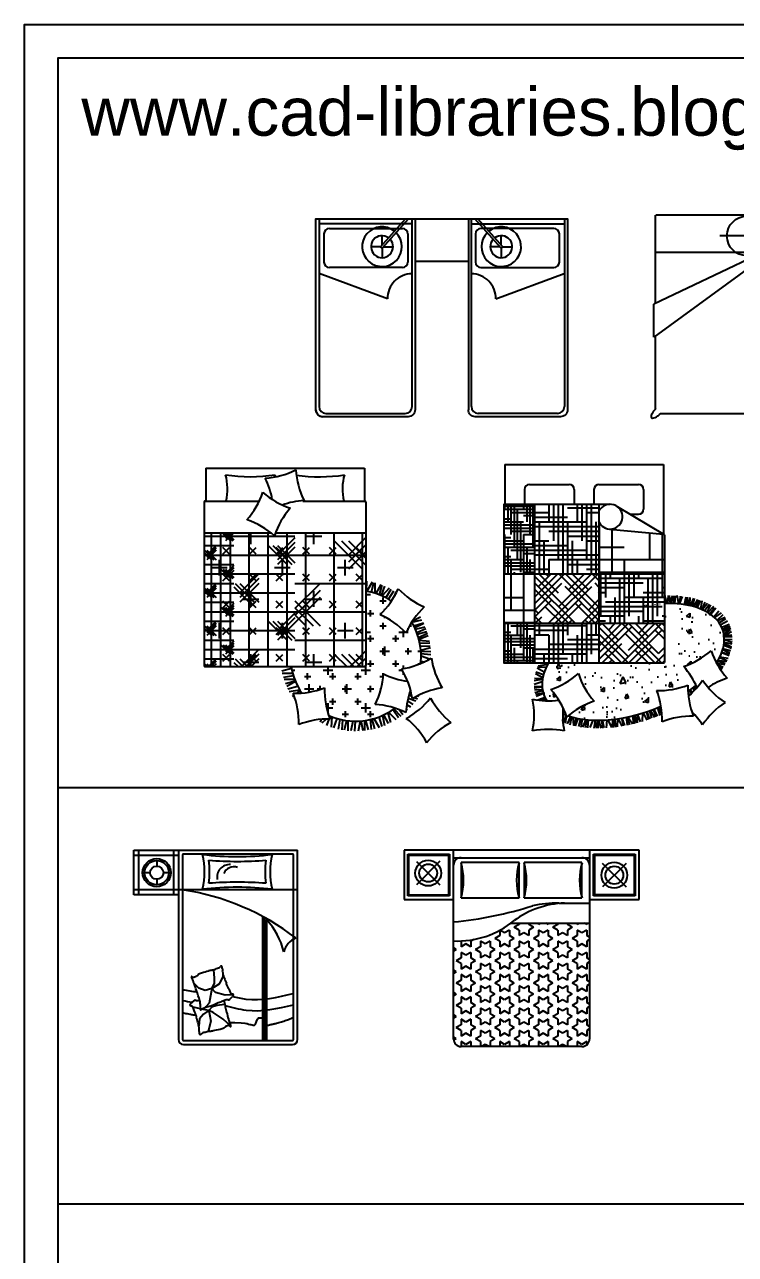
# Model space of a CAD drawing. Header units: inches. Extents: x 11.4 to 53.9, y 13.7 to 38.5.
# Drawn here: x 32.91 to 40.08, y 26.1 to 38.5 of the extents above; entities that cross this region are included whole.
import ezdxf

# ---------------------------------------------------------------- set-up
doc = ezdxf.new("R2010")
doc.units = ezdxf.units.IN
doc.header["$MEASUREMENT"] = 0
for name, color, linetype in [('02', 2, 'Continuous'), ('1', 1, 'Continuous'), ('4', 4, 'Continuous'), ('kadrbm', 4, 'Continuous')]:
    doc.layers.add(name, color=color, linetype=linetype)
doc.styles.add('bmmm', font='swissel.ttf')
pattern_1 = [(270, (46.579254, 8.722838), (0.03175, -0.127), [0.508, -0.254]), (0, (46.579254, 8.722838), (-0.127, 0.03175), [0.508, -0.254])]

# ---------------------------------------------------------------- blocks, each defined once
blk = doc.blocks.new('kadrbm')
at = {"layer": 'kadrbm', "color": 4}
blk.add_lwpolyline([(0, 0), (0, 24.797), (21, 24.797), (21, 0), (0, 0)], close=True, dxfattribs=at)
blk.add_lwpolyline([(20.663, 0.326), (20.663, 24.46), (0.337, 24.46), (0.337, 0.326), (20.663, 0.326)], dxfattribs=at)
at = {"layer": 'kadrbm', "color": 211, "true_color": 0xf674fb, "style": 'bmmm'}
blk.add_text('www.cad-libraries.blogspot.com', height=0.48513, dxfattribs=at).set_placement((0.573, 23.677))

msp = doc.modelspace()

# ---------------------------------------------------------------- hatches: boundary and pattern name
at = {"layer": '1'}
h = msp.add_hatch(dxfattribs=at)
h.set_pattern_fill('STARS', color=256, scale=0.45, angle=90, style=0)
h.set_pattern_definition([(270, (38.19092, 55.02278), (-0.09742786, 0), [0.05625, -0.05625]), (210, (38.19092, 55.02278), (-0.04871393, 0.084375), [0.05625, -0.05625]), (150, (38.14221, 54.99465), (0.04871393, 0.084375), [0.05625, -0.05625])])
h.paths.add_polyline_path([(37.238, 29.263), (37.238, 28.274, 0.414214), (37.314, 28.197), (38.533, 28.197, 0.414214), (38.609, 28.274), (38.609, 29.442), (37.814, 29.441, -0.172978)])
at = {"layer": '4'}
h = msp.add_hatch(dxfattribs=at)
h.set_pattern_fill('HOUND', color=256, scale=0.02, angle=270, style=0)
h.set_pattern_definition(pattern_1)
h.paths.add_polyline_path([(38.054, 33.665), (37.749, 33.665, 0.414214), (37.744, 33.66), (37.744, 32.965), (38.054, 32.965)])
h = msp.add_hatch(dxfattribs=at)
h.set_pattern_fill('HOUND', color=256, scale=0.03, angle=270, style=0)
h.set_pattern_definition([(270, (46.579254, 8.72284), (0.047625, -0.1905), [0.762, -0.381]), (0, (46.579254, 8.72284), (-0.1905, 0.047625), [0.762, -0.381])])
h.paths.add_polyline_path([(38.054, 33.665), (38.054, 32.965), (38.704, 32.965), (38.704, 33.665)])
h = msp.add_hatch(dxfattribs=at)
h.set_pattern_fill('HOUND', color=256, scale=0.08, angle=270, style=0)
h.set_pattern_definition([(270, (46.57925, 8.72284), (0.127, -0.508), [2.032, -1.016]), (0, (46.57925, 8.72284), (-0.508, 0.127), [2.032, -1.016])])
h.paths.add_polyline_path([(39.364, 32.965), (39.364, 33.356, 1), (39.354, 33.356), (39.354, 33.365), (38.81, 33.415, -0.27828), (38.704, 33.488), (38.704, 32.965)])
h.paths.add_polyline_path([(37.744, 32.465), (38.054, 32.465), (38.054, 32.965), (37.744, 32.965)])
h = msp.add_hatch(dxfattribs=at)
h.set_pattern_fill('CROSS', color=256, scale=0.05, style=0)
h.set_pattern_definition([(0, (72.89612, 28.58113), (0.3175, 0.3175), [0.15875, -0.47625]), (90, (72.9755, 28.50176), (-0.3175, 0.3175), [0.15875, -0.47625])])
h.paths.add_polyline_path([(35.638, 32.028), (36.343, 32.028, 0.414214), (36.353, 32.038), (36.353, 33.378), (35.638, 33.378)])
h.paths.add_polyline_path([(35.638, 33.378), (35.442, 33.378, 0.009823), (35.431, 33.348, 0.01446), (35.395, 33.378), (35.023, 33.378), (35.023, 32.028), (35.638, 32.028)])
h.paths.add_polyline_path([(34.723, 32.038, 0.414214), (34.733, 32.028), (35.023, 32.028), (35.023, 33.378), (34.723, 33.378)])
h = msp.add_hatch(dxfattribs=at)
h.set_pattern_fill('CROSS', color=256, scale=0.03, angle=45, style=0)
h.set_pattern_definition([(45, (72.89612, 28.58113), (2e-17, 0.2694077), [0.09525, -0.28575]), (135, (72.96347, 28.58113), (-0.2694077, 2e-17), [0.09525, -0.28575])])
h.paths.add_polyline_path([(35.431, 33.348, 0.01446), (35.395, 33.378), (34.723, 33.378), (34.723, 32.038, 0.414214), (34.733, 32.028), (36.343, 32.028, 0.414214), (36.353, 32.038), (36.353, 33.378), (35.442, 33.378, 0.009823)])
h = msp.add_hatch(dxfattribs=at)
h.set_pattern_fill('CORK', color=256, scale=0.03, angle=90, style=0)
h.set_pattern_definition([(90, (72.89612, 28.58113), (-0.09525, 6e-18), []), (225, (72.94374, 28.62876), (0.1905, -0.1905), [0.1347039, -0.1347039]), (225, (72.94374, 28.65257), (0.1905, -0.1905), [0.1347039, -0.1347039]), (225, (72.94374, 28.67638), (0.1905, -0.1905), [0.1347039, -0.1347039])])
h.paths.add_polyline_path([(35.023, 33.378), (34.723, 33.378), (34.723, 32.038, 0.414214), (34.733, 32.028), (35.023, 32.028)])
h = msp.add_hatch(dxfattribs=at)
h.set_pattern_fill('CORK', color=256, scale=0.03, angle=180, style=0)
h.set_pattern_definition([(180, (72.89612, 28.58113), (-1e-17, -0.09525), []), (315, (72.8485, 28.62876), (0.1905, 0.1905), [0.1347039, -0.1347039]), (315, (72.82468, 28.62876), (0.1905, 0.1905), [0.1347039, -0.1347039]), (315, (72.80087, 28.62876), (0.1905, 0.1905), [0.1347039, -0.1347039])])
h.paths.add_polyline_path([(35.023, 33.378), (34.723, 33.378), (34.723, 32.038, 0.414214), (34.733, 32.028), (35.023, 32.028)])
h = msp.add_hatch(dxfattribs=at)
h.set_pattern_fill('CORK', color=256, scale=0.06, angle=180, style=0)
h.set_pattern_definition([(180, (72.89612, 28.58113), (-2e-17, -0.1905), []), (315, (72.80087, 28.6764), (0.381, 0.381), [0.269408, -0.269408]), (315, (72.75324, 28.6764), (0.381, 0.381), [0.269408, -0.269408]), (315, (72.7056, 28.6764), (0.381, 0.381), [0.269408, -0.269408])])
h.paths.add_polyline_path([(35.638, 33.378), (35.442, 33.378, 0.009823), (35.431, 33.348, 0.01446), (35.395, 33.378), (35.023, 33.378), (35.023, 32.028), (35.638, 32.028)])
h = msp.add_hatch(dxfattribs=at)
h.set_pattern_fill('CORK', color=256, scale=0.06, angle=90, style=0)
h.set_pattern_definition([(90, (72.89612, 28.58113), (-0.1905, 1e-17), []), (225, (72.99137, 28.6764), (0.381, -0.381), [0.269408, -0.269408]), (225, (72.99137, 28.724), (0.381, -0.381), [0.269408, -0.269408]), (225, (72.99137, 28.77163), (0.381, -0.381), [0.269408, -0.269408])])
h.paths.add_polyline_path([(35.638, 33.378), (35.442, 33.378, 0.009823), (35.431, 33.348, 0.01446), (35.395, 33.378), (35.023, 33.378), (35.023, 32.028), (35.638, 32.028)])
h = msp.add_hatch(dxfattribs=at)
h.set_pattern_fill('CORK', color=256, scale=0.09, angle=90, style=0)
h.set_pattern_definition([(90, (72.89612, 28.58113), (-0.28575, 2e-17), []), (225, (73.039, 28.724), (0.5715, -0.5715), [0.404112, -0.404112]), (225, (73.039, 28.79545), (0.5715, -0.5715), [0.404112, -0.404112]), (225, (73.039, 28.8669), (0.5715, -0.5715), [0.404112, -0.404112])])
h.paths.add_polyline_path([(36.353, 33.378), (35.638, 33.378), (35.638, 32.028), (36.343, 32.028, 0.414214), (36.353, 32.038)])
h = msp.add_hatch(dxfattribs=at)
h.set_pattern_fill('CORK', color=256, scale=0.09, angle=180, style=0)
h.set_pattern_definition([(180, (72.89612, 28.58113), (-3e-17, -0.28575), []), (315, (72.75324, 28.724), (0.5715, 0.5715), [0.404112, -0.404112]), (315, (72.6818, 28.724), (0.5715, 0.5715), [0.404112, -0.404112]), (315, (72.6104, 28.724), (0.5715, 0.5715), [0.404112, -0.404112])])
h.paths.add_polyline_path([(36.353, 33.378), (35.638, 33.378), (35.638, 32.028), (36.343, 32.028, 0.414214), (36.353, 32.038)])
h = msp.add_hatch(dxfattribs=at)
h.set_pattern_fill('HOUND', color=256, scale=0.03, angle=180, style=0)
h.set_pattern_definition([(180, (46.579254, 8.72284), (-0.1905, -0.047625), [0.762, -0.381]), (270, (46.579254, 8.72284), (0.047625, 0.1905), [0.762, -0.381])])
h.paths.add_polyline_path([(38.704, 32.065), (38.704, 32.465), (38.054, 32.465), (38.054, 32.065)])
h.paths.add_polyline_path([(38.704, 32.965), (38.704, 32.465), (39.364, 32.465), (39.364, 32.965)])
h = msp.add_hatch(dxfattribs=at)
h.set_pattern_fill('HOUND', color=256, scale=0.03, angle=45, style=0)
h.set_pattern_definition([(45, (46.579254, 8.72284), (0.10102788, 0.1683798), [0.762, -0.381]), (135, (46.579254, 8.72284), (0.10102788, -0.1683798), [0.762, -0.381])])
h.paths.add_polyline_path([(38.704, 32.965), (38.054, 32.965), (38.054, 32.465), (38.704, 32.465)])
h.paths.add_polyline_path([(39.364, 32.465), (38.704, 32.465), (38.704, 32.065), (39.359, 32.065, 0.414214), (39.364, 32.07)])
h = msp.add_hatch(dxfattribs=at)
h.set_pattern_fill('CROSS', color=256, scale=0.03, style=0)
h.set_pattern_definition([(0, (53.64049, 37.13683), (0.1905, 0.1905), [0.09525, -0.28575]), (90, (53.68811, 37.0892), (-0.1905, 0.1905), [0.09525, -0.28575])])
h.paths.add_polyline_path([(36.53, 31.957, 0.079777), (36.775, 31.88, 0.043228), (36.713, 32.005, 0.061904), (36.905, 32.059, 0.166419), (36.816, 32.477, 0.038236), (36.758, 32.368, 0.1), (36.496, 32.552, 0.055975), (36.612, 32.69, 0.106488), (36.353, 32.79), (36.353, 32.038, -0.414214), (36.343, 32.028), (35.599, 32.028, 0.110307), (35.708, 31.762, 0.073056), (35.936, 31.815, 0.087752), (35.978, 31.536, 0.273118), (36.645, 31.61, 0.062519), (36.448, 31.647, 0.1)])
h = msp.add_hatch(dxfattribs=at)
h.set_pattern_fill('CROSS', color=256, scale=0.02, style=0)
h.set_pattern_definition([(0, (53.64049, 37.13683), (0.127, 0.127), [0.0635, -0.1905]), (90, (53.67224, 37.10508), (-0.127, 0.127), [0.0635, -0.1905])])
h.paths.add_polyline_path([(35.599, 32.028, 0.110307), (35.708, 31.762, 0.073056), (35.936, 31.815, 0.087752), (35.978, 31.536, 0.273118), (36.645, 31.61, 0.062519), (36.448, 31.647, 0.1), (36.53, 31.957, 0.079777), (36.775, 31.88, 0.043228), (36.713, 32.005, 0.061904), (36.905, 32.059, 0.166419), (36.816, 32.477, 0.038236), (36.758, 32.368, 0.1), (36.496, 32.552, 0.055975), (36.612, 32.69, 0.106488), (36.353, 32.79), (36.353, 32.038, -0.414214), (36.343, 32.028)])
h = msp.add_hatch(dxfattribs=at)
h.set_pattern_fill('AR-SAND', color=256, scale=0.008, angle=20, style=0)
h.set_pattern_definition([(57.5, (52.06568, 8.56024), (-0.1459396, 0.3635405), [0, -0.308864, 0, -0.34544, 0, -0.3302]), (27.5, (52.0657, 8.56024), (0.141796, 0.661873), [0, -0.166624, 0, -0.278384, 0, -0.10668]), (347.5, (51.8308, 8.47476), (0.5942385, 0.2175087), [0, -0.1016, 0, -0.36576, 0, -0.47752]), (337.5, (51.8308, 8.47476), (0.51301, 0.376509), [0, -0.0508, 0, -0.239776, 0, -0.27432])])
edge = h.paths.add_edge_path()
edge.add_arc((39.301, 32.795), 0.808, 288.5788, 311.4212)
edge.add_arc((40.602, 32.446), 0.808, 198.5788, 208.2338)
edge.add_ellipse((39.049, 32.076), major_axis=(-0.902, -0.328), ratio=0.541667, start_angle=504.9446, end_angle=598.8571)
edge.add_line((39.364, 32.664), (39.364, 32.065))
edge.add_line((39.364, 32.065), (38.195, 32.065))
edge.add_ellipse((39.049, 32.076), major_axis=(-0.902, -0.328), ratio=0.541667, start_angle=327.1601, end_angle=367.8206)
edge.add_arc((38.194, 32.492), 0.808, 268.9957, 277.4834)
edge.add_arc((37.614, 31.263), 0.808, 31.9466, 41.4212)
edge.add_arc((37.962, 32.564), 0.808, 288.5788, 311.4212)
edge.add_arc((39.262, 32.215), 0.808, 198.5788, 221.4212)
edge.add_arc((38.914, 30.915), 0.808, 108.5788, 130.0972)
edge.add_ellipse((39.049, 32.076), major_axis=(-0.902, -0.328), ratio=0.541667, start_angle=393.3565, end_angle=456.6211)
edge.add_arc((38.534, 31.492), 0.808, 9.7203, 21.4212)
edge.add_arc((39.306, 32.595), 0.808, 268.5788, 291.4212)
edge.add_arc((40.409, 31.823), 0.808, 178.5788, 183.1109)
edge.add_ellipse((39.049, 32.076), major_axis=(-0.902, -0.328), ratio=0.541667, start_angle=475.7843, end_angle=482.4419)
edge.add_arc((38.953, 31.494), 0.808, 25.3071, 41.4212)
h = msp.add_hatch(dxfattribs=at)
h.set_pattern_fill('AR-CONC', color=256, scale=0.0025, angle=20, style=0)
h.set_pattern_definition([(70, (52.06568, 8.56024), (0.4416227, 0.1183325), [0.047625, -0.523875]), (15, (52.06568, 8.56024), (-0.246157, 0.418702), [0.0381, -0.4191]), (120.451, (52.10248, 8.5701), (0.1954684, 0.537033), [0.040475, -0.445225]), (66.1842, (52.02224, 8.6796), (0.672776, 0.133019), [0.071438, -0.785813]), (116.6356, (52.0783, 8.6907), (0.346156, 0.784252), [0.060713, -0.667838]), (11.184, (52.02224, 8.6796), (0.346157, 0.784252), [0.05715, -0.62865]), (41, (52.09277, 8.67147), (0.4436206, -0.110607), [0.047625, -0.523875]), (346, (52.09277, 8.67147), (-0.012303, 0.485544), [0.0381, -0.4191]), (91.4514, (52.12974, 8.66225), (0.4313166, 0.3749376), [0.040475, -0.445225]), (57.5, (52.06568, 8.56024), (-0.065043, 0.2012803), [0, -0.41402, 0, -0.42545, 0, -0.4206875]), (27.5, (52.06568, 8.56024), (0.0713154, 0.2924815), [0, -0.24257, 0, -0.404495, 0, -0.1603375]), (347.5, (51.93261, 8.51181), (0.3234321, 0.1024786), [0, -0.15875, 0, -0.4953, 0, -0.657225]), (337.5, (51.87294, 8.4901), (0.3262488, 0.1863906), [0, -0.206375, 0, -0.32893, 0, -0.466725])])
edge = h.paths.add_edge_path()
edge.add_arc((39.301, 32.795), 0.808, 288.5788, 311.4212)
edge.add_arc((40.602, 32.446), 0.808, 198.5788, 208.2338)
edge.add_ellipse((39.049, 32.076), major_axis=(-0.902, -0.328), ratio=0.541667, start_angle=504.9446, end_angle=598.8571)
edge.add_line((39.364, 32.664), (39.364, 32.065))
edge.add_line((39.364, 32.065), (38.195, 32.065))
edge.add_ellipse((39.049, 32.076), major_axis=(-0.902, -0.328), ratio=0.541667, start_angle=327.1601, end_angle=367.8206)
edge.add_arc((38.194, 32.492), 0.808, 268.9957, 277.4834)
edge.add_arc((37.614, 31.263), 0.808, 31.9466, 41.4212)
edge.add_arc((37.962, 32.564), 0.808, 288.5788, 311.4212)
edge.add_arc((39.262, 32.215), 0.808, 198.5788, 221.4212)
edge.add_arc((38.914, 30.915), 0.808, 108.5788, 130.0972)
edge.add_ellipse((39.049, 32.076), major_axis=(-0.902, -0.328), ratio=0.541667, start_angle=393.3565, end_angle=456.6211)
edge.add_arc((38.534, 31.492), 0.808, 9.7203, 21.4212)
edge.add_arc((39.306, 32.595), 0.808, 268.5788, 291.4212)
edge.add_arc((40.409, 31.823), 0.808, 178.5788, 183.1109)
edge.add_ellipse((39.049, 32.076), major_axis=(-0.902, -0.328), ratio=0.541667, start_angle=475.7843, end_angle=482.4419)
edge.add_arc((38.953, 31.494), 0.808, 25.3071, 41.4212)
h = msp.add_hatch(dxfattribs=at)
h.set_pattern_fill('HOUND', color=256, scale=0.02, angle=270, style=0)
h.set_pattern_definition(pattern_1)
h.paths.add_polyline_path([(38.054, 32.465), (37.744, 32.465), (37.744, 32.07, 0.414214), (37.749, 32.065), (38.054, 32.065)])

# ---------------------------------------------------------------- linework, layer by layer
at = {"layer": '02'}
for p, q in [((39.276, 35.691, 0.343), (39.276, 36.579, 0.343)), ((40.277, 36.579, 0.343), (39.277, 36.579, 0.343)), ((35.881, 36.547), (35.881, 34.651)), ((36.819, 36.491), (35.881, 36.491)), ((36.504, 36.265), (36.753, 36.542)), ((36.521, 36.251), (36.783, 36.542)), ((36.819, 34.651), (36.819, 36.544)), ((36.849, 36.544), (36.849, 34.617)), ((37.387, 36.544), (37.387, 34.617)), ((37.417, 34.651), (37.417, 36.544)), ((37.417, 36.491), (38.354, 36.491)), ((37.715, 36.251), (37.453, 36.542)), ((37.731, 36.265), (37.483, 36.542)), ((38.355, 36.547), (38.355, 34.651)), ((35.931, 36.107), (35.931, 36.39)), ((35.986, 36.445), (36.722, 36.445)), ((36.516, 36.279), (36.516, 36.373)), ((36.777, 36.39), (36.777, 36.107)), ((37.458, 36.39), (37.458, 36.107)), ((38.249, 36.445), (37.514, 36.445)), ((37.719, 36.279), (37.719, 36.373)), ((38.305, 36.107), (38.305, 36.39)), ((36.503, 36.262), (36.405, 36.262)), ((36.513, 36.25), (36.505, 36.258)), ((36.516, 36.249), (36.516, 36.151)), ((36.531, 36.262), (36.627, 36.262)), ((37.704, 36.262), (37.608, 36.262)), ((37.719, 36.249), (37.719, 36.151)), ((37.723, 36.25), (37.731, 36.258)), ((37.733, 36.262), (37.83, 36.262)), ((40.276, 36.166, 0.343), (39.256, 35.681, 0.343)), ((40.276, 36.093, 0.343), (39.256, 35.349, 0.343)), ((40.277, 36.203, 0.343), (39.277, 36.203, 0.343)), ((36.571, 35.736), (35.881, 35.991)), ((36.722, 36.052), (35.986, 36.052)), ((37.514, 36.052), (38.249, 36.052)), ((37.664, 35.736), (38.354, 35.991)), ((39.256, 35.349, 0.343), (39.256, 35.681, 0.343)), ((39.276, 34.629, 0.343), (39.276, 35.364, 0.343)), ((35.951, 34.581), (36.749, 34.581)), ((38.285, 34.581), (37.487, 34.581)), ((39.323, 34.579, 0.343), (40.231, 34.579, 0.343)), ((34.012, 29.727, -0.343), (34.012, 30.179, -0.343)), ((34.012, 30.179, -0.343), (35.664, 30.179, -0.343)), ((34.012, 30.129, -0.343), (34.464, 30.129, -0.343)), ((34.062, 29.727, -0.343), (34.062, 30.179, -0.343)), ((34.414, 30.179, -0.343), (34.414, 29.727, -0.343)), ((34.464, 30.179, -0.343), (34.464, 28.269, -0.343)), ((34.504, 30.129, -0.343), (34.504, 28.269, -0.343)), ((35.614, 30.139, -0.343), (34.514, 30.139, -0.343)), ((35.624, 28.269, -0.343), (35.624, 30.129, -0.343)), ((35.664, 28.269, -0.343), (35.664, 30.179, -0.343)), ((36.738, 30.179, -0.343), (36.738, 29.679, -0.343)), ((39.109, 30.179, -0.343), (36.738, 30.179, -0.343)), ((36.778, 29.719, -0.343), (36.778, 30.139, -0.343)), ((36.778, 30.139, -0.343), (37.198, 30.139, -0.343)), ((36.788, 29.729, -0.343), (36.788, 30.129, -0.343)), ((36.788, 30.129, -0.343), (37.188, 30.129, -0.343)), ((37.188, 30.129, -0.343), (37.188, 29.729, -0.343)), ((37.198, 30.139, -0.343), (37.198, 29.719, -0.343)), ((37.238, 28.274, -0.343), (37.238, 30.179, -0.343)), ((38.609, 30.179, -0.343), (38.609, 28.274, -0.343)), ((38.649, 29.719, -0.343), (38.649, 30.139, -0.343)), ((38.649, 30.139, -0.343), (39.069, 30.139, -0.343)), ((38.659, 30.129, -0.343), (38.659, 29.729, -0.343)), ((38.659, 30.129, -0.343), (39.059, 30.129, -0.343)), ((39.059, 30.129, -0.343), (39.059, 29.729, -0.343)), ((39.069, 30.139, -0.343), (39.069, 29.719, -0.343)), ((39.109, 29.679, -0.343), (39.109, 30.179, -0.343)), ((36.864, 30.065, -0.343), (37.1, 29.829, -0.343)), ((36.867, 29.832, -0.343), (37.104, 30.069, -0.343)), ((37.238, 30.102, -0.343), (38.609, 30.102, -0.343)), ((37.314, 30.052, -0.343), (37.314, 29.696, -0.343)), ((37.898, 30.052, -0.343), (37.314, 30.052, -0.343)), ((37.898, 29.696, -0.343), (37.898, 30.052, -0.343)), ((38.533, 30.052, -0.343), (37.949, 30.052, -0.343)), ((37.949, 30.052, -0.343), (37.949, 29.696, -0.343)), ((38.533, 29.696, -0.343), (38.533, 30.052, -0.343)), ((38.738, 30.047, -0.343), (38.975, 29.81, -0.343)), ((38.741, 30.044, -0.343), (38.978, 29.807, -0.343)), ((38.744, 29.81, -0.343), (38.981, 30.047, -0.343)), ((35.664, 29.779, -0.343), (34.012, 29.777, -0.343)), ((34.464, 29.727, -0.343), (34.012, 29.727, -0.343)), ((36.738, 29.679, -0.343), (37.238, 29.679, -0.343)), ((37.198, 29.719, -0.343), (36.778, 29.719, -0.343)), ((36.788, 29.729, -0.343), (37.188, 29.729, -0.343)), ((37.314, 29.696, -0.343), (37.898, 29.696, -0.343)), ((37.949, 29.696, -0.343), (38.533, 29.696, -0.343)), ((38.298, 29.645, -0.343), (38.609, 29.645, -0.343)), ((38.609, 29.679, -0.343), (39.109, 29.679, -0.343)), ((39.069, 29.719, -0.343), (38.649, 29.719, -0.343)), ((39.059, 29.729, -0.343), (38.659, 29.729, -0.343)), ((35.311, 29.51, -0.343), (35.311, 28.259, -0.343)), ((35.331, 29.499, -0.343), (35.331, 28.259, -0.343)), ((35.351, 29.478, -0.343), (35.351, 28.259, -0.343)), ((37.809, 29.441, -0.343), (38.609, 29.442, -0.343)), ((34.821, 28.969, -0.343), (34.816, 28.972, -0.343)), ((34.828, 28.89, -0.343), (34.821, 28.969, -0.343)), ((34.826, 28.835, -0.343), (34.828, 28.89, -0.343)), ((34.879, 28.832, -0.343), (34.915, 28.905, -0.343)), ((34.915, 28.905, -0.343), (34.914, 28.924, -0.343)), ((34.668, 28.786, -0.343), (34.621, 28.833, -0.343)), ((34.732, 28.764, -0.343), (34.668, 28.786, -0.343)), ((34.8, 28.783, -0.343), (34.732, 28.764, -0.343)), ((34.8, 28.783, -0.343), (34.773, 28.636, -0.343)), ((34.8, 28.783, -0.343), (34.826, 28.835, -0.343)), ((34.8, 28.783, -0.343), (34.879, 28.832, -0.343)), ((34.838, 28.744, -0.343), (34.8, 28.783, -0.343)), ((34.934, 28.715, -0.343), (34.838, 28.744, -0.343)), ((35.017, 28.72, -0.343), (34.934, 28.715, -0.343)), ((34.685, 28.578, -0.343), (34.61, 28.594, -0.343)), ((34.717, 28.525, -0.343), (34.675, 28.476, -0.343)), ((34.771, 28.56, -0.343), (34.697, 28.576, -0.343)), ((34.739, 28.591, -0.343), (34.704, 28.579, -0.343)), ((34.771, 28.56, -0.343), (34.717, 28.525, -0.343)), ((34.74, 28.599, -0.343), (34.733, 28.59, -0.343)), ((34.786, 28.605, -0.343), (34.739, 28.591, -0.343)), ((34.773, 28.636, -0.343), (34.74, 28.599, -0.343)), ((34.771, 28.56, -0.343), (34.808, 28.603, -0.343)), ((34.814, 28.542, -0.343), (34.771, 28.56, -0.343)), ((34.771, 28.56, -0.343), (34.788, 28.455, -0.343)), ((34.808, 28.603, -0.343), (34.855, 28.615, -0.343)), ((34.913, 28.473, -0.343), (34.814, 28.542, -0.343)), ((34.855, 28.615, -0.343), (34.927, 28.625, -0.343)), ((34.675, 28.476, -0.343), (34.669, 28.402, -0.343)), ((34.788, 28.455, -0.343), (34.764, 28.35, -0.343)), ((34.99, 28.403, -0.343), (34.913, 28.473, -0.343)), ((34.514, 28.259, -0.343), (35.614, 28.259, -0.343)), ((34.514, 28.219, -0.343), (35.614, 28.219, -0.343)), ((38.533, 28.197, -0.343), (37.314, 28.197, -0.343))]:
    msp.add_line(p, q, dxfattribs=at)
msp.add_lwpolyline([(36.849, 34.617, -0.414214), (36.779, 34.547), (35.906, 34.547, -0.34812), (35.849, 34.617), (35.849, 36.544), (38.387, 36.544), (38.387, 34.617, -0.414214), (38.317, 34.547), (37.457, 34.547, -0.414214), (37.387, 34.617)], format="xyb", dxfattribs=at)
msp.add_lwpolyline([(36.849, 36.117), (37.387, 36.117)], dxfattribs=at)
at = {"layer": '02', "elevation": 0.343}
msp.add_lwpolyline([(39.277, 34.629, 0.035282), (39.252, 34.6, 0.048454), (39.237, 34.574, 0.091735), (39.23, 34.549, 0.462527), (39.245, 34.534, 0.091735), (39.271, 34.541, 0.048454), (39.296, 34.556, 0.032745), (39.323, 34.579, 0.03621)], format="xyb", dxfattribs=at)
at = {"layer": '02'}
for centre, radius in [((36.982, 29.947, -0.343), 0.13), ((36.982, 29.947, -0.343), 0.09), ((38.859, 29.926, -0.343), 0.13), ((38.859, 29.926, -0.343), 0.09)]:
    msp.add_circle(centre, radius, dxfattribs=at)
for centre, radius, start, end in [((36.516, 36.262), 0.2, 51.1816, 44.8122), ((37.719, 36.262), 0.2, 135.1878, 128.8184), ((35.986, 36.39), 0.0556, 90, 180), ((36.516, 36.262), 0.111, 53.7361, 42.2577), ((36.722, 36.39), 0.0556, 0, 90), ((37.514, 36.39), 0.0556, 90, 180), ((37.719, 36.262), 0.111, 137.7423, 126.2639), ((38.249, 36.39), 0.0556, 0, 90), ((36.508, 36.262), 0.00556, 137.9969, 227.9969), ((36.517, 36.254), 0.00556, 227.9969, 317.9969), ((37.719, 36.254), 0.00556, 222.0031, 312.0031), ((37.727, 36.262), 0.00556, 312.0031, 42.0031), ((35.986, 36.107), 0.0556, 180, 270), ((36.722, 36.107), 0.0556, 270, 0), ((37.514, 36.107), 0.0556, 180, 270), ((38.249, 36.107), 0.0556, 270, 0), ((36.82, 35.74), 0.249, 90.2057, 181.129), ((37.416, 35.74), 0.249, 358.871, 89.7943), ((35.919, 34.617), 0.07, 180, 270), ((35.951, 34.651), 0.07, 180, 270), ((36.749, 34.651), 0.07, 270, 0), ((37.487, 34.651), 0.07, 180, 270), ((38.285, 34.651), 0.07, 270, 0), ((34.514, 30.129, -0.343), 0.01, 90, 180), ((33.951, 29.96, -0.343), 0.776, 346.9604, 13.0396), ((35.057, 33.187, -0.343), 3.073, 263.459, 276.541), ((36.163, 29.96, -0.343), 0.776, 166.9604, 193.0396), ((35.614, 30.129, -0.343), 0.01, 0, 90), ((33.951, 29.96, -0.343), 0.826, 351.9268, 8.0732), ((35.057, 33.863, -0.343), 3.798, 265.648, 274.352), ((34.979, 29.905, -0.343), 0.127, 86.212, 190.1418), ((35.019, 29.903, -0.343), 0.107, 68.5656, 158.5099), ((36.163, 29.96, -0.343), 0.826, 171.9268, 188.0732), ((37.314, 30.026, -0.343), 0.0762, 90, 180), ((36.704, 29.874, -0.343), 0.635, 343.7398, 16.2602), ((38.508, 29.874, -0.343), 0.635, 163.7398, 196.2602), ((37.339, 29.874, -0.343), 0.635, 343.7398, 16.2602), ((39.143, 29.874, -0.343), 0.635, 163.7398, 196.2602), ((38.533, 30.026, -0.343), 0.0762, 0, 90), ((34.128, 27.305, -0.343), 2.502, 52.5933, 81.3458), ((35.057, 26.732, -0.343), 3.072, 83.459, 96.541), ((35.057, 26.057, -0.343), 3.798, 85.648, 94.352), ((38.397, 28.712, -0.343), 0.934, 92.5398, 126.0403), ((38.298, 28.426, -0.343), 1.219, 89.9814, 102.4667), ((36.883, 33.232, -0.343), 3.794, 275.3572, 287.6665), ((34.848, 28.997, -0.343), 0.695, 12.9281, 43.7508), ((37.276, 30.16, -0.343), 0.898, 267.5673, 309.5461), ((35.725, 29.103, -0.343), 0.205, 112.2949, 166.1798), ((34.597, 28.899, -0.343), 0.00504, 36.2082, 175.6116), ((34.621, 28.899, -0.343), 0.0282, 175.6807, 199.9743), ((34.64, 28.906, -0.343), 0.0481, 199.9743, 218.2144), ((34.61, 28.909, -0.343), 0.0113, 216.2082, 259.2216), ((34.619, 28.959, -0.343), 0.0617, 259.2216, 266.9004), ((34.617, 28.909, -0.343), 0.0122, 266.9004, 284.1999), ((34.612, 28.928, -0.343), 0.0315, 284.1999, 296.447), ((34.5, 29.152, -0.343), 0.282, 296.447, 300.5347), ((34.565, 29.043, -0.343), 0.155, 300.5347, 309.3295), ((34.704, 28.873, -0.343), 0.0648, 115.7025, 129.3295), ((34.744, 28.789, -0.343), 0.157, 107.4686, 115.7025), ((35.178, 27.411, -0.343), 1.602, 104.8916, 107.4686), ((35.105, 27.685, -0.343), 1.319, 103.47, 104.8916), ((34.696, 29.392, -0.343), 0.436, 283.47, 285.9413), ((34.777, 29.111, -0.343), 0.144, 285.9413, 290.4063), ((34.084, 30.972, -0.343), 2.13, 290.4063, 291.5663), ((34.845, 29.047, -0.343), 0.0604, 291.5663, 314.7245), ((34.897, 28.995, -0.343), 0.0134, 84.2718, 134.7245), ((34.898, 29.004, -0.343), 0.00464, 26.9249, 84.2718), ((34.865, 28.987, -0.343), 0.0407, 8.2734, 26.9249), ((34.956, 28.972, -0.343), 0.0504, 171.845, 187.8584), ((34.858, 28.986, -0.343), 0.0479, 351.845, 8.2734), ((35.246, 29.013, -0.343), 0.344, 187.8584, 195.9818), ((35.395, 29.055, -0.343), 0.499, 195.9818, 202.7252), ((34.552, 28.837, -0.343), 0.0634, 22.336, 38.2144), ((33.991, 28.606, -0.343), 0.67, 19.7577, 22.336), ((30.786, 27.455, -0.343), 4.075, 18.7127, 19.7577), ((39.243, 30.667, -0.343), 4.671, 202.7252, 203.0814), ((30.456, 26.922, -0.343), 4.881, 22.733, 23.0814), ((33.47, 28.185, -0.343), 1.613, 21.6478, 22.733), ((37.273, 29.694, -0.343), 2.478, 201.6478, 202.5234), ((34.966, 28.261, -0.343), 0.528, 133.6222, 134.621), ((34.721, 28.518, -0.343), 0.174, 127.3148, 133.6222), ((34.653, 28.607, -0.343), 0.0619, 116.7309, 127.3148), ((34.634, 28.646, -0.343), 0.0181, 72.7881, 116.7309), ((34.65, 28.698, -0.343), 0.0367, 252.7881, 283.2535), ((32.263, 27.955, -0.343), 2.516, 16.2375, 18.7127), ((34.474, 29.445, -0.343), 0.804, 283.2535, 284.5779), ((34.589, 28.633, -0.343), 0.0933, 3.3547, 16.2375), ((35.377, 27.39, -0.343), 1.349, 110.286, 112.3215), ((35.188, 27.902, -0.343), 0.804, 107.6494, 110.286), ((35.015, 28.671, -0.343), 0.0933, 185.9698, 191.8416), ((37.386, 29.168, -0.343), 2.516, 191.8416, 194.3168), ((34.955, 28.633, -0.343), 0.0367, 77.184, 107.6494), ((34.967, 28.687, -0.343), 0.0181, 257.184, 301.1267), ((34.944, 28.724, -0.343), 0.0619, 301.1267, 311.7107), ((35.01, 28.756, -0.343), 0.0287, 202.5234, 268.4787), ((34.87, 28.808, -0.343), 0.174, 311.7107, 318.0181), ((34.606, 29.045, -0.343), 0.528, 318.0181, 319.0169), ((35.236, 28.498, -0.343), 0.306, 137.7044, 139.0169), ((35.009, 28.717, -0.343), 0.0102, 316.4195, 88.4787), ((35.037, 28.679, -0.343), 0.0362, 131.1058, 137.7044), ((34.976, 28.749, -0.343), 0.0557, 311.1058, 316.4195), ((34.589, 28.619, -0.343), 0.0102, 132.0237, 264.0828), ((34.62, 28.585, -0.343), 0.0557, 126.7099, 132.0237), ((34.565, 28.659, -0.343), 0.0362, 306.7099, 313.3085), ((34.585, 28.58, -0.343), 0.0287, 18.1275, 84.0828), ((34.38, 28.855, -0.343), 0.306, 313.3085, 314.621), ((32.258, 27.818, -0.343), 2.478, 17.2519, 18.1275), ((36.164, 29.031, -0.343), 1.613, 197.2519, 198.3371), ((39.267, 30.06, -0.343), 4.881, 198.3371, 198.6855), ((34.738, 28.618, -0.343), 0.057, 170.7213, 182.9115), ((34.824, 28.622, -0.343), 0.143, 182.9115, 190.1139), ((34.629, 28.635, -0.343), 0.0531, 350.7213, 3.3547), ((34.529, 28.569, -0.343), 0.156, 3.2154, 10.1139), ((34.658, 28.577, -0.343), 0.0272, 350.9738, 3.2154), ((34.692, 28.571, -0.343), 0.00736, 170.9738, 194.6131), ((34.689, 28.57, -0.343), 0.00373, 194.6131, 338.0464), ((34.709, 28.562, -0.343), 0.0184, 107.4686, 158.0464), ((34.734, 28.769, -0.343), 0.171, 287.4686, 295.1691), ((35.34, 27.48, -0.343), 1.252, 112.3215, 115.1691), ((38.897, 29.553, -0.343), 4.075, 194.3168, 195.3618), ((30.218, 26.999, -0.343), 4.671, 18.3294, 18.6855), ((34.178, 28.311, -0.343), 0.499, 11.5859, 18.3294), ((34.33, 28.342, -0.343), 0.344, 3.4625, 11.5859), ((35.008, 28.26, -0.343), 0.155, 116.1388, 124.9336), ((35.063, 28.146, -0.343), 0.282, 112.0511, 116.1388), ((34.969, 28.378, -0.343), 0.0315, 99.8041, 112.0511), ((34.966, 28.397, -0.343), 0.0122, 82.5045, 99.8041), ((35.613, 28.651, -0.343), 0.67, 195.3618, 197.9401), ((34.96, 28.348, -0.343), 0.0617, 74.8258, 82.5045), ((35.036, 28.464, -0.343), 0.0634, 197.9401, 213.8185), ((34.973, 28.397, -0.343), 0.0113, 31.8123, 74.8258), ((34.987, 28.405, -0.343), 0.00504, 211.8123, 351.2231), ((34.943, 28.402, -0.343), 0.0481, 15.5784, 33.8185), ((34.963, 28.408, -0.343), 0.0282, 351.2848, 15.5784), ((34.514, 28.269, -0.343), 0.05, 180, 270), ((34.514, 28.269, -0.343), 0.01, 180, 270), ((34.719, 28.339, -0.343), 0.0479, 167.4492, 183.8775), ((34.712, 28.338, -0.343), 0.0407, 183.8775, 202.529), ((34.623, 28.36, -0.343), 0.0504, 347.4492, 3.4625), ((34.679, 28.325, -0.343), 0.00464, 202.529, 259.8759), ((34.68, 28.333, -0.343), 0.0134, 259.8759, 310.3286), ((34.728, 28.277, -0.343), 0.0604, 107.1705, 130.3286), ((35.339, 26.3, -0.343), 2.13, 106.0104, 107.1705), ((34.791, 28.209, -0.343), 0.144, 101.5454, 106.0104), ((34.85, 27.922, -0.343), 0.436, 99.0742, 101.5454), ((34.573, 29.655, -0.343), 1.319, 279.0742, 280.4957), ((34.521, 29.934, -0.343), 1.602, 280.4957, 283.0728), ((34.848, 28.526, -0.343), 0.157, 283.0728, 291.3067), ((34.882, 28.44, -0.343), 0.0648, 291.3067, 304.9336), ((35.614, 28.269, -0.343), 0.05, 270, 0), ((35.614, 28.269, -0.343), 0.01, 270, 0), ((37.314, 28.274, -0.343), 0.0762, 180, 270), ((38.533, 28.274, -0.343), 0.0762, 270, 0)]:
    msp.add_arc(centre, radius, start, end, dxfattribs=at)
for points in [[(34.503, 28.775, -0.343), (34.552, 28.765, -0.343), (34.601, 28.755, -0.343), (34.65, 28.749, -0.343)], [(34.505, 28.663, -0.343), (34.538, 28.657, -0.343), (34.57, 28.65, -0.343), (34.603, 28.645, -0.343)]]:
    msp.add_open_spline(points, degree=3, dxfattribs=at)
for points, knots in [([(35.01, 28.704, -0.343), (35.054, 28.693, -0.343), (35.255, 28.646, -0.343), (35.461, 28.694, -0.343), (35.621, 28.732, -0.343)], [513.087764, 513.087764, 513.087764, 513.087764, 649.307678, 1130.709591, 1130.709591, 1130.709591, 1130.709591]), ([(34.504, 28.54, -0.343), (34.511, 28.539, -0.343), (34.519, 28.537, -0.343), (34.535, 28.533, -0.343), (34.543, 28.532, -0.343), (34.56, 28.528, -0.343), (34.568, 28.526, -0.343), (34.588, 28.523, -0.343), (34.599, 28.521, -0.343), (34.619, 28.518, -0.343), (34.627, 28.517, -0.343), (34.636, 28.517, -0.343)], [27.179025, 27.179025, 27.179025, 27.179025, 49.346476, 49.346476, 72.260891, 72.260891, 95.175307, 95.175307, 124.567644, 124.567644, 145.278801, 145.278801, 145.278801, 145.278801]), ([(34.932, 28.611, -0.343), (35.004, 28.596, -0.343), (35.23, 28.527, -0.343), (35.464, 28.583, -0.343), (35.624, 28.62, -0.343)], [430.892159, 430.892159, 430.892159, 430.892159, 649.307678, 1130.709591, 1130.709591, 1130.709591, 1130.709591]), ([(34.977, 28.441, -0.343), (34.991, 28.441, -0.343), (35.009, 28.44, -0.343), (35.139, 28.436, -0.343), (35.148, 28.432, -0.343), (35.165, 28.426, -0.343), (35.174, 28.424, -0.343), (35.191, 28.42, -0.343), (35.198, 28.418, -0.343), (35.214, 28.415, -0.343), (35.221, 28.414, -0.343), (35.243, 28.411, -0.343), (35.257, 28.487, -0.343), (35.284, 28.486, -0.343), (35.298, 28.486, -0.343), (35.324, 28.487, -0.343), (35.338, 28.411, -0.343), (35.364, 28.414, -0.343), (35.377, 28.416, -0.343), (35.4, 28.421, -0.343), (35.411, 28.423, -0.343), (35.431, 28.428, -0.343), (35.442, 28.43, -0.343), (35.469, 28.437, -0.343), (35.485, 28.442, -0.343), (35.518, 28.452, -0.343), (35.534, 28.458, -0.343), (35.566, 28.469, -0.343), (35.581, 28.475, -0.343), (35.606, 28.484, -0.343), (35.615, 28.488, -0.343), (35.624, 28.491, -0.343)], [491.273507, 491.273507, 491.273507, 491.273507, 495.217075, 495.217075, 515.275856, 515.275856, 535.334637, 535.334637, 552.876271, 552.876271, 570.417905, 570.417905, 601.991939, 601.991939, 633.565972, 633.565972, 665.140005, 665.140005, 696.714039, 696.714039, 722.698977, 722.698977, 748.683916, 748.683916, 791.0546, 791.0546, 833.425284, 833.425284, 875.795968, 875.795968, 900.461501, 900.461501, 900.461501, 900.461501])]:
    msp.add_open_spline(points, degree=3, knots=knots, dxfattribs=at)
at = {"layer": '1'}
for p, q in [((33.248, 30.809), (53.574, 30.809)), ((33.248, 26.614), (53.574, 26.614))]:
    msp.add_line(p, q, dxfattribs=at)
at = {"layer": '4'}
for p, q in [((40.464, 36.37, 0.343), (39.924, 36.37, 0.343)), ((34.738, 34.028), (36.338, 34.028)), ((34.738, 34.028), (34.738, 33.698)), ((36.338, 34.028), (36.338, 33.698)), ((37.754, 34.065), (39.354, 34.065)), ((37.754, 34.065), (37.754, 33.665)), ((39.354, 34.065), (39.354, 33.365)), ((38.004, 33.865), (38.404, 33.865)), ((38.704, 33.865), (39.104, 33.865)), ((37.954, 33.815), (37.954, 33.665)), ((38.454, 33.815), (38.454, 33.665)), ((38.654, 33.815), (38.654, 33.665)), ((39.154, 33.815), (39.154, 33.615)), ((34.723, 33.688), (34.723, 32.038)), ((34.733, 33.698), (35.279, 33.698)), ((35.717, 33.698), (36.343, 33.698)), ((36.353, 33.688), (36.353, 32.038)), ((37.744, 33.66), (37.744, 32.07)), ((37.749, 33.665), (38.817, 33.665)), ((38.054, 33.665), (38.054, 32.065)), ((38.704, 33.665), (38.704, 32.065)), ((38.889, 33.644), (38.883, 33.647)), ((38.889, 33.644), (39.361, 33.361)), ((39.02, 33.565), (39.104, 33.565)), ((34.723, 33.378), (35.395, 33.378)), ((35.442, 33.378), (36.353, 33.378)), ((38.81, 33.415), (39.354, 33.365)), ((39.364, 33.356), (39.364, 32.07)), ((36.361, 32.89), (36.355, 32.79)), ((36.417, 32.88), (36.362, 32.788)), ((36.41, 32.778), (36.435, 32.875)), ((36.444, 32.873), (36.443, 32.769)), ((37.744, 32.965), (39.364, 32.965)), ((36.503, 32.855), (36.454, 32.766)), ((36.515, 32.85), (36.489, 32.753)), ((36.542, 32.84), (36.507, 32.746)), ((36.588, 32.819), (36.519, 32.741)), ((36.555, 32.723), (36.608, 32.808)), ((36.58, 32.709), (36.635, 32.793)), ((36.655, 32.781), (36.642, 32.738)), ((39.367, 32.744), (39.368, 32.664)), ((39.393, 32.665), (39.369, 32.744)), ((39.403, 32.745), (39.396, 32.665)), ((39.412, 32.745), (39.421, 32.665)), ((39.442, 32.742), (39.427, 32.664)), ((39.456, 32.663), (39.456, 32.743)), ((39.472, 32.743), (39.465, 32.663)), ((39.509, 32.66), (39.494, 32.744)), ((39.522, 32.739), (39.517, 32.659)), ((39.518, 32.659), (39.547, 32.736)), ((39.568, 32.653), (39.585, 32.731)), ((39.588, 32.649), (39.597, 32.729)), ((39.621, 32.725), (39.595, 32.649)), ((39.621, 32.643), (39.625, 32.724)), ((39.656, 32.717), (39.623, 32.642)), ((39.665, 32.714), (39.648, 32.636)), ((39.698, 32.705), (39.657, 32.634)), ((39.683, 32.626), (39.71, 32.702)), ((39.726, 32.696), (39.693, 32.623)), ((39.731, 32.609), (39.744, 32.69)), ((39.772, 32.679), (39.741, 32.605)), ((39.746, 32.603), (39.799, 32.668)), ((39.819, 32.654), (39.77, 32.591)), ((39.829, 32.651), (39.793, 32.579)), ((39.858, 32.634), (39.801, 32.575)), ((39.824, 32.56), (39.869, 32.626)), ((39.882, 32.617), (39.832, 32.554)), ((36.817, 32.475), (36.918, 32.501)), ((36.903, 32.526), (36.819, 32.482)), ((39.825, 32.56), (39.817, 32.544)), ((39.863, 32.53), (39.914, 32.592)), ((39.936, 32.571), (39.871, 32.523)), ((39.955, 32.551), (39.895, 32.498)), ((39.976, 32.525), (39.901, 32.491)), ((39.918, 32.469), (39.984, 32.514)), ((40.001, 32.488), (39.933, 32.449)), ((36.837, 32.44), (36.934, 32.469)), ((36.937, 32.462), (36.847, 32.419)), ((36.853, 32.405), (36.951, 32.43)), ((36.867, 32.372), (36.958, 32.413)), ((36.872, 32.357), (36.969, 32.384)), ((36.976, 32.361), (36.885, 32.317)), ((37.744, 32.465), (39.364, 32.465)), ((39.943, 32.425), (40.016, 32.457)), ((40.017, 32.456), (39.953, 32.401)), ((40.027, 32.432), (39.954, 32.396)), ((40.033, 32.412), (39.958, 32.384)), ((39.965, 32.36), (40.032, 32.404)), ((39.966, 32.343), (40.041, 32.381)), ((36.983, 32.338), (36.889, 32.303)), ((36.996, 32.282), (36.892, 32.291)), ((36.897, 32.264), (36.998, 32.268)), ((36.902, 32.239), (37.003, 32.236)), ((39.964, 32.244), (40.04, 32.216)), ((40.045, 32.347), (39.965, 32.338)), ((39.965, 32.329), (40.048, 32.331)), ((39.965, 32.264), (40.042, 32.228)), ((40.046, 32.254), (39.967, 32.272)), ((40.049, 32.299), (39.969, 32.302)), ((40.047, 32.27), (39.969, 32.297)), ((37.005, 32.217), (36.907, 32.191)), ((36.908, 32.184), (37.008, 32.18)), ((36.909, 32.159), (37.01, 32.151)), ((36.996, 32.104), (36.91, 32.135)), ((39.921, 32.119), (39.996, 32.09)), ((39.924, 32.128), (40.007, 32.114)), ((39.943, 32.172), (40.023, 32.162)), ((40.016, 32.137), (39.943, 32.169)), ((40.024, 32.169), (39.952, 32.195)), ((40.033, 32.188), (39.955, 32.207)), ((34.733, 32.028), (36.343, 32.028)), ((35.603, 32.008), (35.506, 31.982)), ((36.908, 32.085), (36.948, 32.078)), ((37.749, 32.065), (39.359, 32.065)), ((38.153, 31.974), (38.082, 32.013)), ((38.171, 32.02), (38.084, 32.022)), ((38.186, 32.049), (38.09, 32.033)), ((38.158, 32.065), (38.185, 32.047)), ((38.177, 32.065), (38.188, 32.052)), ((39.89, 32.064), (39.975, 32.05)), ((39.956, 32.019), (39.897, 32.051)), ((39.98, 32.059), (39.899, 32.079)), ((39.906, 32.091), (39.995, 32.085)), ((39.91, 32.029), (39.947, 32.005)), ((35.51, 31.964), (35.613, 31.964)), ((35.622, 31.934), (35.522, 31.919)), ((35.635, 31.897), (35.529, 31.898)), ((35.543, 31.858), (35.64, 31.886)), ((35.644, 31.877), (35.556, 31.827)), ((38.131, 31.876), (38.049, 31.848)), ((38.134, 31.899), (38.052, 31.886)), ((38.053, 31.911), (38.135, 31.907)), ((38.065, 31.959), (38.137, 31.92)), ((38.144, 31.947), (38.068, 31.972)), ((35.566, 31.805), (35.665, 31.831)), ((35.58, 31.779), (35.685, 31.796)), ((35.628, 31.742), (35.61, 31.728)), ((35.69, 31.788), (35.651, 31.759)), ((36.788, 31.743), (36.818, 31.729)), ((38.05, 31.827), (38.13, 31.832)), ((38.131, 31.822), (38.052, 31.811)), ((38.053, 31.797), (38.135, 31.795)), ((38.059, 31.766), (38.136, 31.787)), ((38.066, 31.752), (38.142, 31.764)), ((38.144, 31.756), (38.07, 31.727)), ((39.602, 31.78), (39.614, 31.737)), ((39.617, 31.79), (39.635, 31.757)), ((39.645, 31.766), (39.625, 31.795)), ((39.651, 31.814), (39.667, 31.789)), ((39.68, 31.803), (39.66, 31.822)), ((39.666, 31.826), (39.69, 31.815)), ((35.638, 31.711), (35.626, 31.704)), ((35.65, 31.671), (35.65, 31.671)), ((36.806, 31.621), (36.766, 31.643)), ((36.773, 31.684), (36.828, 31.645)), ((36.779, 31.709), (36.857, 31.682)), ((36.844, 31.717), (36.873, 31.704)), ((36.887, 31.725), (36.877, 31.735)), ((38.162, 31.716), (38.088, 31.691)), ((38.132, 31.686), (38.166, 31.708)), ((39.339, 31.559), (39.302, 31.617)), ((39.307, 31.619), (39.335, 31.594)), ((35.902, 31.497), (35.893, 31.467)), ((35.954, 31.5), (35.91, 31.458)), ((35.958, 31.436), (35.984, 31.5)), ((35.989, 31.532), (35.982, 31.526)), ((35.988, 31.51), (35.996, 31.529)), ((36.006, 31.418), (36.013, 31.522)), ((36.06, 31.506), (36.026, 31.412)), ((36.076, 31.398), (36.093, 31.497)), ((36.396, 31.495), (36.408, 31.395)), ((36.414, 31.499), (36.439, 31.402)), ((36.432, 31.504), (36.487, 31.416)), ((36.483, 31.521), (36.513, 31.425)), ((36.52, 31.536), (36.54, 31.436)), ((36.583, 31.455), (36.534, 31.542)), ((36.575, 31.564), (36.601, 31.464)), ((36.583, 31.568), (36.655, 31.495)), ((36.681, 31.512), (36.625, 31.595)), ((36.635, 31.603), (36.706, 31.53)), ((36.692, 31.593), (36.727, 31.546)), ((36.774, 31.588), (36.76, 31.603)), ((38.34, 31.477), (38.346, 31.552)), ((38.37, 31.542), (38.35, 31.464)), ((38.367, 31.458), (38.378, 31.525)), ((38.416, 31.526), (38.383, 31.452)), ((38.414, 31.443), (38.429, 31.522)), ((38.439, 31.519), (38.447, 31.434)), ((38.459, 31.431), (38.473, 31.51)), ((38.467, 31.43), (38.496, 31.505)), ((38.518, 31.501), (38.498, 31.424)), ((38.524, 31.419), (38.538, 31.498)), ((38.572, 31.494), (38.537, 31.417)), ((38.568, 31.415), (38.583, 31.493)), ((38.841, 31.498), (38.838, 31.415)), ((38.861, 31.499), (38.849, 31.416)), ((38.875, 31.419), (38.868, 31.499)), ((38.891, 31.421), (38.893, 31.498)), ((38.937, 31.427), (38.902, 31.501)), ((38.93, 31.508), (38.951, 31.431)), ((38.966, 31.434), (38.939, 31.51)), ((38.98, 31.52), (38.987, 31.437)), ((39.016, 31.443), (38.99, 31.52)), ((38.995, 31.521), (39.044, 31.45)), ((39.042, 31.531), (39.053, 31.452)), ((39.061, 31.536), (39.064, 31.454)), ((39.089, 31.461), (39.069, 31.538)), ((39.094, 31.547), (39.091, 31.461)), ((39.123, 31.471), (39.096, 31.547)), ((39.144, 31.476), (39.146, 31.56)), ((39.19, 31.49), (39.155, 31.563)), ((39.183, 31.569), (39.203, 31.494)), ((39.218, 31.499), (39.192, 31.572)), ((39.239, 31.509), (39.218, 31.584)), ((39.268, 31.517), (39.224, 31.586)), ((39.251, 31.596), (39.281, 31.522)), ((39.296, 31.528), (39.26, 31.6)), ((39.293, 31.613), (39.319, 31.537)), ((36.117, 31.491), (36.112, 31.391)), ((36.158, 31.485), (36.135, 31.387)), ((36.174, 31.382), (36.174, 31.482)), ((36.221, 31.479), (36.2, 31.38)), ((36.242, 31.378), (36.248, 31.478)), ((36.297, 31.48), (36.276, 31.379)), ((36.327, 31.382), (36.307, 31.481)), ((36.343, 31.384), (36.343, 31.485)), ((36.381, 31.39), (36.352, 31.486)), ((38.591, 31.412), (38.597, 31.491)), ((38.617, 31.413), (38.646, 31.488)), ((38.665, 31.488), (38.654, 31.408)), ((38.679, 31.407), (38.672, 31.487)), ((38.695, 31.408), (38.697, 31.487)), ((38.726, 31.408), (38.703, 31.487)), ((38.731, 31.488), (38.739, 31.408)), ((38.755, 31.412), (38.741, 31.488)), ((38.783, 31.49), (38.776, 31.41)), ((38.793, 31.491), (38.83, 31.414)), ((34.244, 30.072, -0.343), (34.244, 30.017, -0.343)), ((34.177, 29.951, -0.343), (34.122, 29.951, -0.343)), ((34.244, 29.884, -0.343), (34.244, 29.829, -0.343)), ((34.366, 29.951, -0.343), (34.31, 29.951, -0.343))]:
    msp.add_line(p, q, dxfattribs=at)
for centre, radius in [((40.194, 36.37, 0.343), 0.199), ((34.244, 29.951, -0.343), 0.142), ((34.244, 29.951, -0.343), 0.122), ((34.244, 29.951, -0.343), 0.0666)]:
    msp.add_circle(centre, radius, dxfattribs=at)
for centre, radius, start, end in [((35.287, 34.735), 0.808, 273.5788, 296.4212), ((36.453, 34.062), 0.808, 183.5788, 206.4212), ((35.188, 35.515), 1.572, 260.8522, 279.1478), ((34.426, 33.818), 0.532, 347.0026, 15.7779), ((34.614, 33.569), 0.808, 10.2792, 26.4212), ((35.949, 33.818), 0.532, 164.2221, 166.6367), ((35.888, 35.515), 1.573, 261.352, 279.1478), ((36.649, 33.818), 0.532, 164.2221, 192.9974), ((38.004, 33.815), 0.05, 90, 180), ((38.404, 33.815), 0.05, 0, 90), ((38.704, 33.815), 0.05, 90, 180), ((39.104, 33.815), 0.05, 0, 90), ((34.548, 34.043), 0.808, 318.5788, 341.4212), ((35.849, 34.391), 0.808, 228.5788, 251.4212), ((34.733, 33.688), 0.01, 90, 180), ((36.197, 33.091), 0.808, 138.5788, 161.4212), ((35.779, 32.896), 0.808, 93.5788, 109.5193), ((36.343, 33.688), 0.01, 0, 90), ((37.749, 33.66), 0.005, 90, 180), ((38.817, 33.54), 0.125, 200.1269, 150.8899), ((39.104, 33.615), 0.05, 270, 0), ((34.897, 32.742), 0.808, 48.5788, 71.4212), ((39.359, 33.356), 0.005, 0, 59.0362), ((36.25, 32.138), 0.66, 56.7122, 81.0259), ((35.939, 33.137), 0.808, 313.5788, 336.4212), ((37.265, 33.371), 0.808, 223.5788, 246.4212), ((37.499, 32.045), 0.808, 133.5788, 156.4212), ((36.173, 31.811), 0.808, 43.5788, 66.4212), ((36.25, 32.138), 0.66, 353.1162, 30.9102), ((36.592, 32.804), 0.808, 278.5788, 301.4212), ((37.813, 32.235), 0.808, 188.5788, 211.4212), ((39.301, 32.795), 0.808, 288.5788, 311.4212), ((40.602, 32.446), 0.808, 198.5788, 221.4212), ((34.733, 32.038), 0.01, 180, 270), ((36.25, 32.138), 0.66, 189.6088, 214.7875), ((36.343, 32.038), 0.01, 270, 0), ((36.023, 31.584), 0.808, 8.5788, 31.4212), ((37.749, 32.07), 0.005, 180, 270), ((39.359, 32.07), 0.005, 270, 0), ((38.953, 31.494), 0.808, 23.6411, 41.4212), ((35.724, 32.007), 0.808, 333.5788, 356.4212), ((36.89, 32.68), 0.808, 243.5788, 261.8238), ((37.962, 32.564), 0.808, 288.5788, 311.4212), ((39.262, 32.215), 0.808, 198.5788, 221.4212), ((39.076, 32.34), 0.808, 310.9584, 326.4212), ((40.423, 32.34), 0.808, 213.5788, 236.4212), ((40.253, 31.146), 0.808, 108.5788, 123.6399), ((35.641, 32.567), 0.808, 268.5788, 291.4212), ((34.869, 31.464), 0.808, 358.5788, 21.4212), ((36.744, 31.795), 0.808, 178.5788, 201.4212), ((37.563, 31.514), 0.808, 159.9201, 176.4212), ((37.244, 31.015), 0.808, 98.5788, 121.4212), ((37.614, 31.263), 0.808, 18.5788, 41.4212), ((39.306, 32.595), 0.808, 268.5788, 291.4212), ((38.534, 31.492), 0.808, 358.5788, 21.4212), ((40.409, 31.823), 0.808, 178.5788, 201.4212), ((36.397, 30.841), 0.808, 63.5788, 86.4212), ((36.374, 32.216), 0.808, 298.5788, 321.4212), ((37.715, 32.098), 0.808, 208.5788, 231.4212), ((37.242, 31.54), 0.808, 348.5788, 11.4212), ((38.194, 32.492), 0.808, 258.5788, 277.4834), ((38.914, 30.915), 0.808, 108.5788, 131.4212), ((40.423, 30.994), 0.808, 123.5788, 146.4212), ((35.972, 30.692), 0.808, 88.5788, 111.4212), ((36.25, 32.138), 0.66, 245.7448, 306.8486), ((36.257, 30.875), 0.808, 28.5788, 51.4212), ((39.146, 31.54), 0.808, 174.7251, 191.4212), ((39.636, 30.72), 0.808, 88.5788, 111.4212), ((39.076, 30.994), 0.808, 33.5788, 45.731), ((37.598, 30.757), 0.808, 118.5788, 141.4212), ((38.194, 30.588), 0.808, 78.5788, 101.4212)]:
    msp.add_arc(centre, radius, start, end, dxfattribs=at)
for start_param, end_param in [(8.812945, 10.452029), (5.710022, 6.419681), (8.304003, 8.420199), (6.865367, 7.969542), (6.775001, 6.831906)]:
    msp.add_ellipse((39.049, 32.076), major_axis=(-0.902, -0.328), ratio=0.541667, start_param=start_param, end_param=end_param, dxfattribs=at)

# ---------------------------------------------------------------- block references
at = {"layer": 'kadrbm'}
msp.add_blockref('kadrbm', (32.911, 13.704), dxfattribs=at)

doc.saveas('drawing.dxf')
